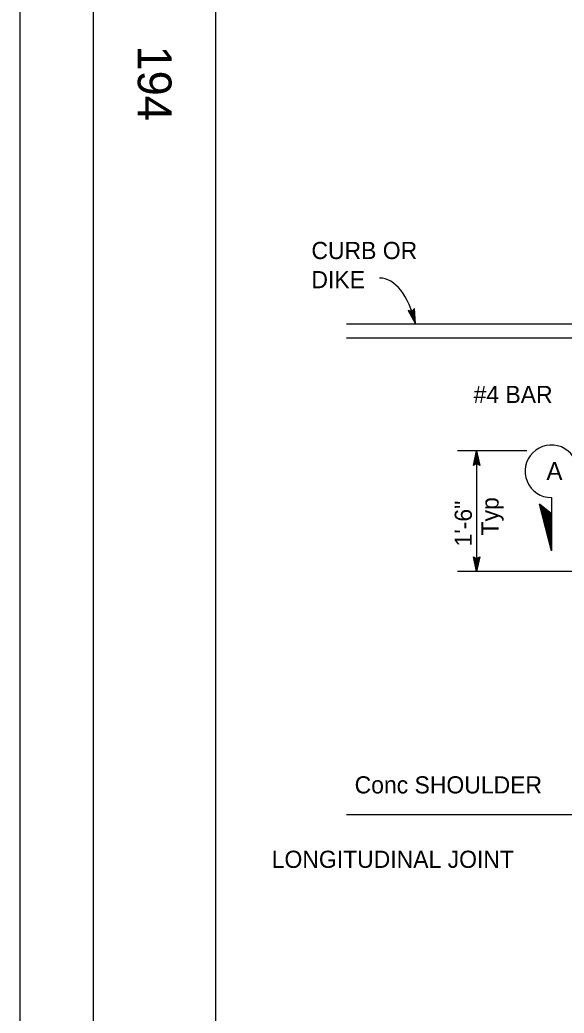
# Model space of a CAD drawing. Extents: x -894 to 866, y -472 to 714.
# Drawn here: x -894 to -672, y -256.1 to 149.1 of the extents above; entities that cross this region are included whole.
import ezdxf

# ---------------------------------------------------------------- set-up
doc = ezdxf.new("R2010")
doc.units = 0
for name, color, linetype in [('border_PLOTTING-ELEMENTS', 7, 'Continuous'), ('border_rw_22x34_Cut_Lines', 7, 'Continuous'), ('border_SHEET', 7, 'Continuous'), ('border_WITHIN-BORDER-anno', 7, 'Continuous'), ('pp_PRESENTATION', 7, 'Continuous'), ('rd_ES', 7, 'Continuous'), ('rd_HMA-DIKE', 7, 'Continuous'), ('rd_PAVEMENT', 7, 'Continuous'), ('rd_PAVEMENT-anno', 7, 'Continuous')]:
    doc.layers.add(name, color=color, linetype=linetype)

msp = doc.modelspace()

# ---------------------------------------------------------------- linework, layer by layer
at = {"layer": 'border_PLOTTING-ELEMENTS'}
for points in [[(-894.04, -472.44), (865.96, -472.44), (865.96, 713.56), (-894.04, 713.56)], [(-864.04, 670.56), (835.96, 670.56), (835.96, -429.44), (-864.04, -429.44)]]:
    msp.add_lwpolyline(points, close=True, dxfattribs=at)
at = {"layer": 'border_rw_22x34_Cut_Lines'}
msp.add_lwpolyline([(-864.04, 670.56), (835.96, 670.56), (835.96, -429.44), (-864.04, -429.44)], close=True, dxfattribs=at)
at = {"layer": 'border_SHEET'}
msp.add_line((-814.04, -404.44), (-814.04, 645.56), dxfattribs=at)
at = {"layer": 'pp_PRESENTATION'}
for p, q in [((-677.2, -67.44), (-682.03, -48.5)), ((-677.2, -52.41), (-682.03, -48.5)), ((-677.2, -45.74), (-677.2, -67.44)), ((-677.2, -65.89), (-681.53, -48.9)), ((-677.2, -64.33), (-681.03, -49.31)), ((-677.2, -62.77), (-680.53, -49.71)), ((-677.2, -61.21), (-680.03, -50.12)), ((-677.2, -59.66), (-679.53, -50.52)), ((-677.2, -58.1), (-679.03, -50.93)), ((-677.2, -56.54), (-678.52, -51.34)), ((-677.2, -54.98), (-678.02, -51.74)), ((-677.2, -53.42), (-677.52, -52.15))]:
    msp.add_line(p, q, dxfattribs=at)
msp.add_arc((-677.2, -35.02), 10.72, 359.9995, 270, dxfattribs=at)
at = {"layer": 'rd_ES'}
msp.add_line((-760.82, 19.37), (-359.83, 19.37), dxfattribs=at)
at = {"layer": 'rd_HMA-DIKE'}
msp.add_line((-760.82, 25.19), (-441.89, 25.19), dxfattribs=at)
at = {"layer": 'rd_PAVEMENT'}
msp.add_line((-760.82, -175.09), (-385.35, -175.09), dxfattribs=at)
at = {"layer": 'rd_PAVEMENT-anno'}
for p, q in [((-734.06, 30.17), (-735.58, 30.55)), ((-735.58, 30.55), (-735.58, 30.55)), ((-735.58, 30.55), (-732.56, 25.19)), ((-735.17, 30.44), (-732.96, 26.51)), ((-734.76, 30.32), (-733.36, 27.84)), ((-734.38, 30.26), (-733.76, 29.16)), ((-733.02, 31.32), (-734.06, 30.17)), ((-733.76, 29.16), (-733.85, 30.39)), ((-733.36, 27.84), (-733.58, 30.72)), ((-732.96, 26.52), (-733.3, 30.99)), ((-732.56, 25.19), (-733.02, 31.32)), ((-733.02, 31.32), (-733.02, 31.32)), ((-732.56, 25.19), (-732.56, 25.19)), ((-687.22, -26.71), (-715.55, -26.71)), ((-709.01, -32.71), (-707.68, -26.71)), ((-708.66, -32.5), (-707.68, -28.09)), ((-707.68, -26.71), (-707.68, -75.87)), ((-707.68, -26.71), (-707.68, -26.71)), ((-707.68, -26.71), (-706.35, -32.71)), ((-707.67, -28.11), (-706.7, -32.48)), ((-707.68, -31.91), (-709.01, -32.71)), ((-708.3, -32.26), (-707.68, -29.48)), ((-707.95, -32.09), (-707.68, -30.86)), ((-707.68, -29.48), (-707.05, -32.3)), ((-707.68, -30.86), (-707.41, -32.07)), ((-706.35, -32.71), (-707.68, -31.91)), ((-709.01, -32.71), (-709.01, -32.71)), ((-706.35, -32.71), (-706.35, -32.71)), ((-707.68, -75.87), (-709, -69.87)), ((-709, -69.87), (-709, -69.87)), ((-709, -69.87), (-707.68, -70.67)), ((-707.68, -74.48), (-708.65, -70.11)), ((-707.67, -73.11), (-708.3, -70.28)), ((-707.67, -71.73), (-707.94, -70.52)), ((-707.68, -70.67), (-706.34, -69.87)), ((-706.34, -69.87), (-707.68, -75.87)), ((-706.69, -70.09), (-707.67, -74.49)), ((-707.05, -70.32), (-707.67, -73.11)), ((-707.4, -70.5), (-707.67, -71.73)), ((-706.34, -69.87), (-706.34, -69.87)), ((-661.58, -75.87), (-715.55, -75.87)), ((-707.68, -75.87), (-707.68, -75.87))]:
    msp.add_line(p, q, dxfattribs=at)
msp.add_ellipse((-751.91, -5.09), major_axis=(-5.41, -48.82), ratio=0.428737, start_param=2.2863, end_param=3.181684, dxfattribs=at)

# ---------------------------------------------------------------- texts
at = {"layer": 'border_WITHIN-BORDER-anno'}
msp.add_text('194', height=13.78, rotation=270, dxfattribs=at).set_placement((-845.95, 138.66))
at = {"layer": 'pp_PRESENTATION'}
msp.add_text('A', height=7.35, dxfattribs=at).set_placement((-679.2, -38.6))
at = {"layer": 'rd_PAVEMENT-anno'}
for s, p in [('CURB OR', (-775.09, 51.55)), ('DIKE', (-775.09, 39.65)), ('#4 BAR', (-708.94, -7.18)), ('Conc SHOULDER', (-757.46, -166.44)), ('LONGITUDINAL JOINT', (-791.28, -196.8))]:
    msp.add_text(s, height=7, dxfattribs=at).set_placement(p)
for s, p in [('1\'-6"', (-709.64, -65.67)), ('Typ', (-698.71, -61.21))]:
    msp.add_text(s, height=7, rotation=90, dxfattribs=at).set_placement(p)

doc.saveas('drawing.dxf')
